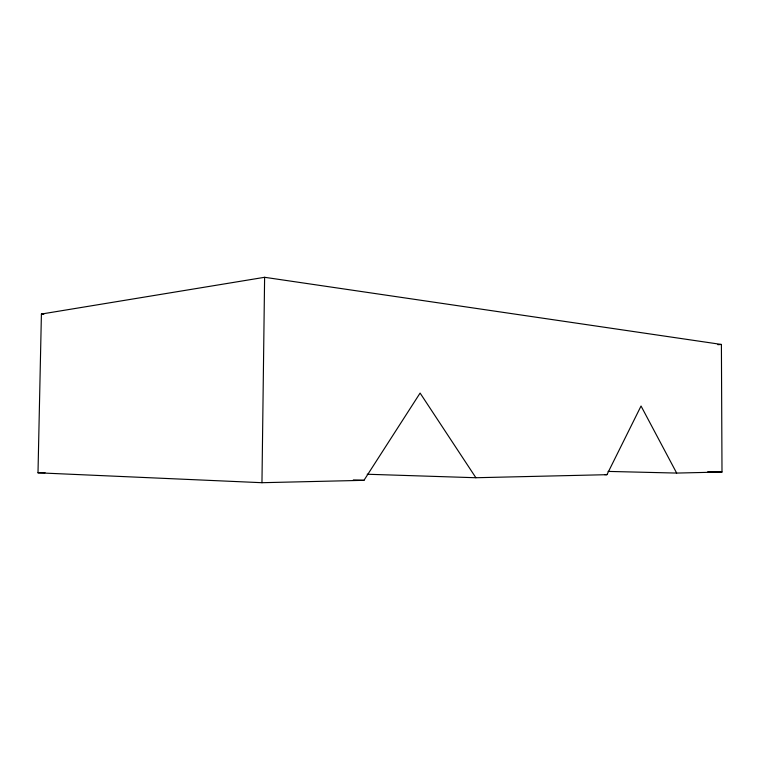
<?xml version="1.0" encoding="UTF-8"?>
<svg xmlns="http://www.w3.org/2000/svg" width="760" height="760" viewBox="0 0 760 760"><rect width="100%" height="100%" fill="white"/><g stroke="black" fill="none" stroke-linecap="round" stroke-linejoin="round"><path stroke-width="1.14" d="M264.613 277.295L41.41 314.041L38 472.805L261.962 482.704L264.613 277.295L721.401 344.451L722 472.017L676.666 473.072L608.076 471.409M367.194 474.24L475.893 477.736L606.936 474.686L641.041 406.011L676.666 473.072M261.962 482.704L363.964 480.329L420.099 393.072L475.893 477.736M717.858 344.688L721.401 344.451M38 472.805L45.049 472.72M707.76 471.694L722 472.017M604.561 474.63L606.936 474.686M353.305 479.93L363.964 480.329M41.41 314.041L43.776 314.279"/></g></svg>
